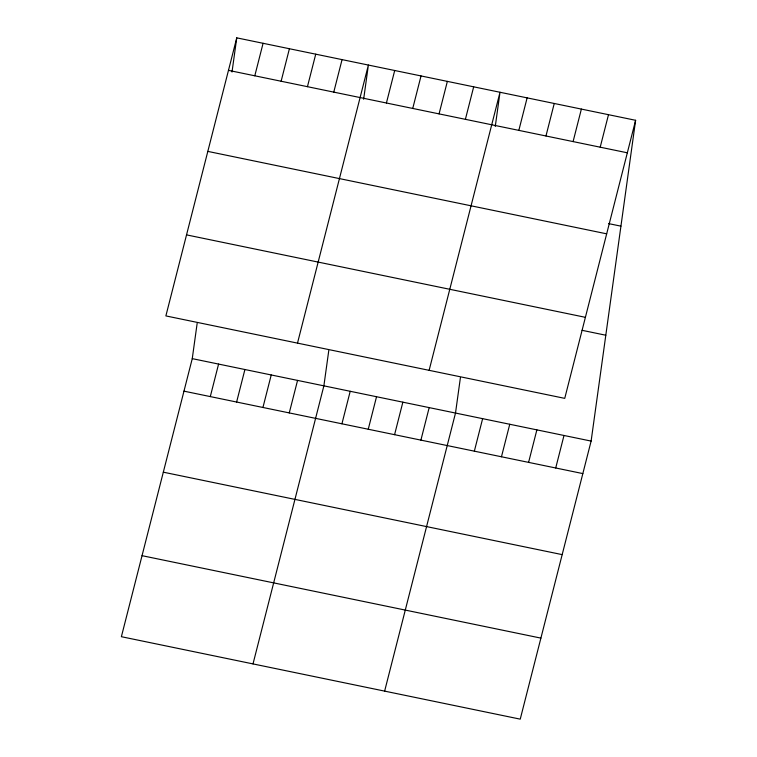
<?xml version="1.0" encoding="UTF-8"?>
<svg xmlns="http://www.w3.org/2000/svg" width="757" height="757" viewBox="0 0 757 757"><rect width="100%" height="100%" fill="white"/><g stroke="black" fill="none" stroke-linecap="round" stroke-linejoin="round"><path stroke-width="1.14" d="M635.615 120.297L564.741 398.362L165.878 315.915L236.761 37.85L635.615 120.297L591.122 441.085L520.239 719.15L121.385 636.703L192.259 358.638L197.151 323.353M232.011 72.038L236.761 37.85M328.775 350.557L323.882 385.852L253.008 663.917M363.644 99.243L368.385 65.055L297.501 343.12M460.398 377.771L455.506 413.057L384.632 691.122M495.267 126.447L500.008 92.259L429.124 370.324M254.797 75.795L263.086 43.291M281.121 81.236L289.411 48.732M210.295 396.592L218.584 364.089M307.446 86.677L315.735 54.173M236.619 402.033L244.908 369.53M333.771 92.117L342.06 59.614M262.944 407.474L271.233 374.97M289.269 412.915L297.558 380.411M386.42 102.999L394.709 70.496M412.745 108.44L421.034 75.937M341.927 423.797L350.207 391.293M439.069 113.881L447.359 81.377M368.252 429.238L376.532 396.734M465.394 119.322L473.683 86.818M394.577 434.679L402.856 402.175M420.901 440.12L429.181 407.616M518.838 130.374L527.127 97.871M545.967 135.976L554.247 103.472M474.346 451.163L482.635 418.659M573.087 141.587L581.376 109.084M501.465 456.774L509.754 424.27M600.206 147.189L608.496 114.686M528.594 462.376L536.874 429.872M555.714 467.987L563.993 435.483M228.472 70.354L627.335 152.8M608.505 223.589L620.929 226.154M207.815 151.391L606.679 233.837M186.534 234.878L585.398 317.325M582.076 330.317L605.808 335.228M192.259 358.638L591.122 441.085M183.97 391.151L582.833 473.589M163.323 472.179L562.177 554.626M142.042 555.676L540.895 638.113"/></g></svg>
